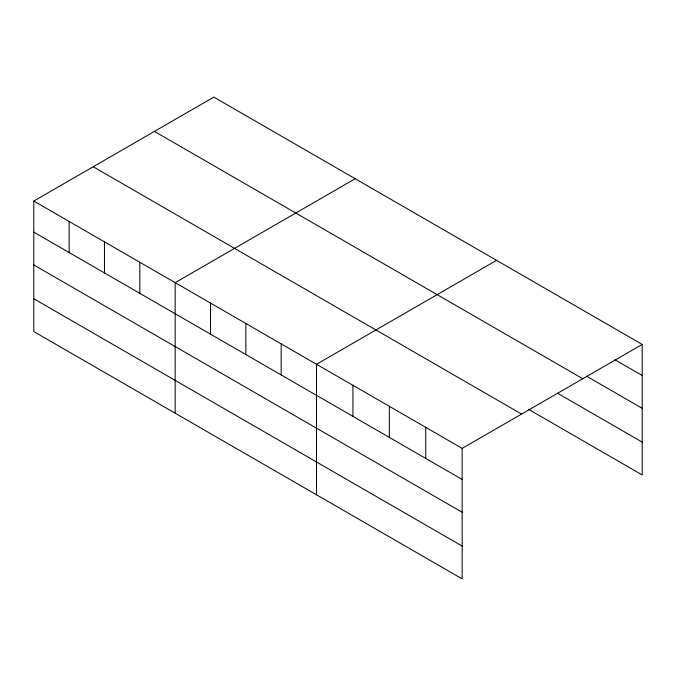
<?xml version="1.0" encoding="UTF-8"?>
<svg xmlns="http://www.w3.org/2000/svg" width="676" height="676" viewBox="0 0 676 676"><rect width="100%" height="100%" fill="white"/><g stroke="black" fill="none" stroke-linecap="round" stroke-linejoin="round"><path stroke-width="1.01" d="M462.164 512.264L462.164 448.374L33.8 201.059L33.8 331.57L462.164 578.884L462.164 512.264L33.8 264.95M528.412 409.25L642.2 474.941L642.2 344.43L213.836 97.116L33.8 201.059M355.196 178.726L175.16 282.669L175.16 413.188M496.556 260.345L316.52 364.288L316.52 494.798M462.164 448.374L642.2 344.43M614.89 359.733L642.2 375.501M586.675 376.262L642.2 408.312M154.424 131.414L582.788 378.729M557.548 393.246L642.2 442.129M93.212 166.761L521.576 414.067M33.8 232.13L462.164 479.445M33.8 298.758L462.164 546.073M425.753 427.35L425.753 458.421M389.342 406.327L389.342 437.406M352.931 385.312L352.931 416.382M281.182 343.881L281.182 374.96M245.836 323.483L245.836 354.554M210.498 303.076L210.498 334.147M139.822 262.271L139.822 293.342M104.476 241.864L104.476 272.943M69.138 221.466L69.138 252.537"/></g></svg>
